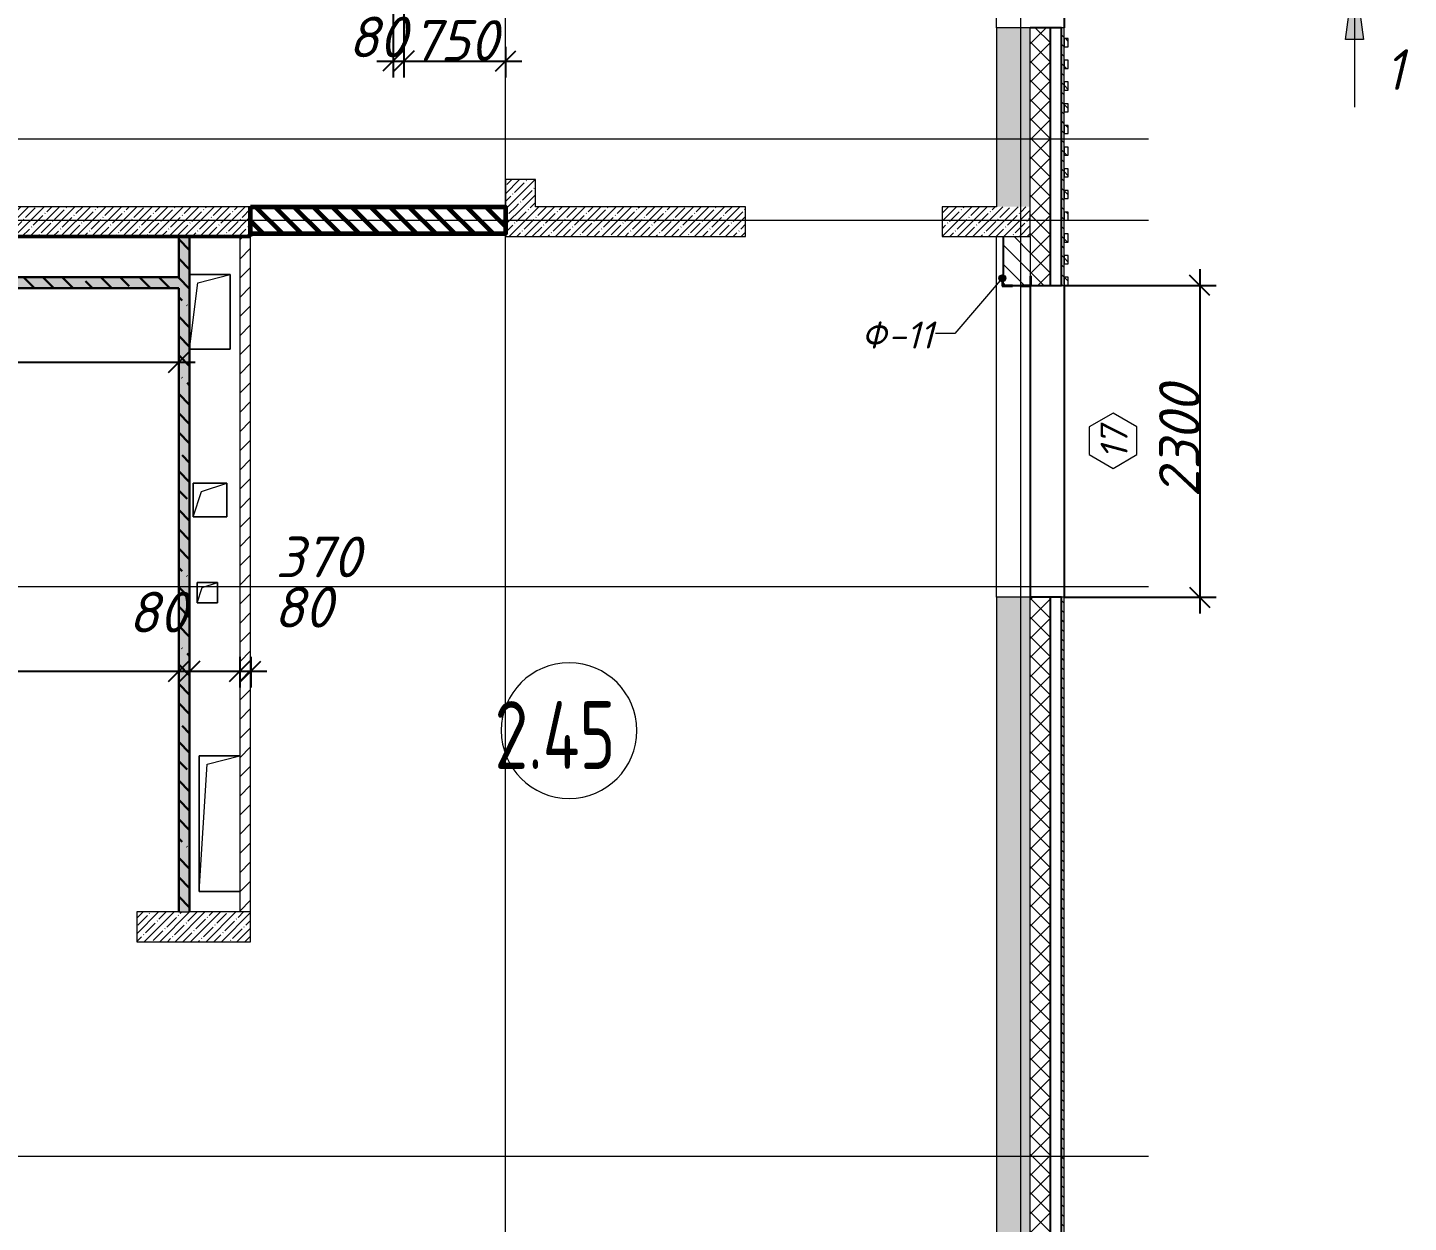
# Model space of a CAD drawing. Header units: millimetres. Extents: x 12986 to 523328, y -9759 to 30092.
# Drawn here: x 356782 to 366966, y 345 to 9155 of the extents above; entities that cross this region are included whole.
import ezdxf

# ---------------------------------------------------------------- set-up
doc = ezdxf.new("R2010")
doc.units = ezdxf.units.MM
doc.linetypes.add('01 Штриховая _4 мм_', pattern=[600, 350, -250])
for name, color, linetype, lineweight in [('0) ПГП', 1, 'Continuous', 30), ('2) Расчет', 1, 'Continuous', 30), ('5) Блок ячеистый', 160, 'Continuous', 60), ('A-ANNO-DIMS', 7, 'Continuous', 9), ('A-AREA-IDEN', 7, 'Continuous', 9), ('A-DETL-1', 7, 'Continuous', 50), ('A-FLOR', 7, 'Continuous', 9), ('A-GENM', 7, 'Continuous', 9), ('A-GENM-1', 7, 'Continuous', 25), ('A-GENM-IDEN', 7, 'Continuous', 9), ('A-GLAZ-IDEN', 7, 'Continuous', 9), ('A-WALL', 7, 'Continuous', 5), ('A-WALL-1', 7, 'Continuous', 25), ('A-WALL-FNSH-1', 7, 'Continuous', 9), ('A-WALL-FNSH-2', 7, 'Continuous', 5), ('A-WALL-FNSH-5', 7, 'Continuous', 5), ('A-WALL-PATT-1', 7, 'Continuous', 5), ('A-WALL-PATT-3', 250, 'Continuous', 5), ('G-ANNO-SYMB-1', 7, '01 Штриховая _4 мм_', 9), ('I-WALL', 7, 'Continuous', 5), ('Оси-1', 7, 'Continuous', 20)]:
    doc.layers.add(name, color=color, linetype=linetype, lineweight=lineweight)
for name, color, linetype, lineweight, true_color in [('A-WALL-3', 7, 'Continuous', 5, 0x000000), ('A-WALL-4', 7, 'Continuous', 25, 0x000000), ('A-WALL-5', 7, 'Continuous', 13, 0x008000), ('A-WALL-FNSH-3', 7, 'Continuous', 13, 0x008000), ('A-WALL-PATT-2', 7, 'Continuous', 5, 0xce0000)]:
    doc.layers.add(name, color=color, linetype=linetype, lineweight=lineweight, true_color=true_color)
doc.styles.add('ISOCPEUR_I_1', font='isocpeui.ttf', dxfattribs={"width": 0.9, "height": 250})
doc.styles.add('ISOCPEUR_I_2', font='isocpeui.ttf', dxfattribs={"height": 300})
doc.styles.add('ISOCPEUR_I_3', font='isocpeui.ttf', dxfattribs={"width": 0.9, "height": 200})
doc.styles.add('СПДС', font='ГОСТ тип А.ttf', dxfattribs={"width": 0.9})
doc.dimstyles.new('ISO-2_0_0_9К_СРЕДНИЙ', dxfattribs={"dimscale": 304.8, "dimtxt": 199.196235, "dimasz": 0.492126, "dimexe": 0.393701, "dimexo": 0, "dimgap": 0, "dimtad": 1, "dimdec": 0, "dimzin": 0, "dimdsep": 46, "dimtxsty": 'ISOCPEUR_I_2', "dimblk1": 'OBLIQUE', "dimblk2": 'OBLIQUE', "dimsah": 1, "dimcen": 0.09, "dimdle": 0.393701, "dimazin": 0, "dimtfac": 1, "dimtdec": 4, "dimtix": 1, "dimtmove": 2, "dimatfit": 3, "dimfxl": 1, "dimtvp": 1, "dimtolj": 1, "dimtzin": 0, "dimarcsym": 2})
doc.dimstyles.new('ISO-2_0_0_9К_СРЕДНИЙ_1', dxfattribs={"dimscale": 304.8, "dimtxt": 199.196235, "dimasz": 0.492126, "dimexe": 0.393701, "dimexo": 0, "dimgap": 0, "dimtad": 1, "dimdec": 0, "dimzin": 0, "dimdsep": 46, "dimtxsty": 'ISOCPEUR_I_3', "dimblk1": 'OBLIQUE', "dimblk2": 'OBLIQUE', "dimsah": 1, "dimcen": 0.09, "dimdle": 0.393701, "dimazin": 0, "dimtfac": 1, "dimtdec": 4, "dimtix": 1, "dimtmove": 2, "dimatfit": 3, "dimfxl": 1, "dimtvp": 1, "dimtolj": 1, "dimtzin": 0, "dimarcsym": 2})
doc.dimstyles.new('ISO-2_0_0_9К_СРЕДНИЙ_2', dxfattribs={"dimscale": 304.8, "dimtxt": 199.196235, "dimasz": 0.492126, "dimexe": 0.393701, "dimexo": 0, "dimgap": 0, "dimtad": 1, "dimdec": 0, "dimzin": 0, "dimdsep": 46, "dimtxsty": 'ISOCPEUR_I_2', "dimblk1": 'OBLIQUE', "dimblk2": 'OBLIQUE', "dimsah": 1, "dimcen": 0.09, "dimdle": 0.393701, "dimazin": 0, "dimtfac": 1, "dimtdec": 4, "dimtix": 1, "dimtmove": 0, "dimatfit": 3, "dimfxl": 1, "dimtvp": 1, "dimtolj": 1, "dimtzin": 0, "dimarcsym": 2})
doc.dimstyles.new('ISO-2_0_0_9К_СРЕДНИЙ_ФОН_1', dxfattribs={"dimscale": 304.8, "dimtxt": 199.196235, "dimasz": 0.492126, "dimexe": 0.393701, "dimexo": 0, "dimgap": 0.164042, "dimtad": 1, "dimdec": 0, "dimdsep": 46, "dimtxsty": 'ISOCPEUR_I_3', "dimblk1": 'OBLIQUE', "dimblk2": 'OBLIQUE', "dimsah": 1, "dimcen": 0.09, "dimdle": 0.393701, "dimazin": 0, "dimtfac": 1, "dimtdec": 4, "dimtix": 1, "dimtmove": 0, "dimatfit": 3, "dimfxl": 1, "dimtvp": 1, "dimtfill": 1, "dimtolj": 1, "dimtzin": 0, "dimarcsym": 2})
pattern_1 = [(135, (239096.85, -2765.933), (-35.35534, -35.35534), [])]
pattern_2 = [(135, (239096.85, -2765.93), (-70.71068, -70.71068), [])]
pattern_3 = [(50, (239096.85, -2765.93), (72.873764, -6.37607), [7.62, -83.82]), (355, (239096.85, -2765.93), (-14.09699, 76.422444), [6.096, -67.056]), (100.451, (239102.924, -2766.464), (58.776964, 70.04687), [6.476, -71.236]), (46.184, (239096.85, -2745.61), (108.43142, -16.817454), [11.43, -125.73]), (96.636, (239105.89, -2747.01), (94.961, 98.970885), [9.714, -106.854]), (351.184, (239096.85, -2745.61), (94.96227, 98.97018), [9.144, -100.584]), (21, (239107.01, -2750.69), (60.64565, -40.906537), [7.62, -83.82]), (326, (239107.01, -2750.69), (24.72083, 73.67493), [6.096, -67.056]), (71.451, (239112.065, -2754.1), (85.36689, 32.768737), [6.476, -71.236]), (37.5, (239096.85, -2765.933), (1.235525, 33.8224325), [3.353, -62.89, 3.353, -64.719, -67.31]), (37.5, (239096.85, -2765.933), (1.235525, 33.8224325), [-134.315, 3.353, -63.957]), (7.5, (239096.85, -2765.933), (26.728146, 40.072549), [3.353, -35.458, 3.353, -61.366, -25.654]), (7.5, (239096.85, -2765.933), (26.728146, 40.072549), [-103.53, 3.353, -22.301]), (327.5, (239074.194, -2765.933), (54.2363175, -2.2921173), [3.353, -22.047, 3.353, -75.895, -105.156]), (327.5, (239074.194, -2765.933), (54.2363175, -2.2921173), [-104.648, 3.353, -101.803]), (317.5, (239064.034, -2765.933), (59.25158, 10.17014), [3.353, -29.667, 3.353, -49.276, -74.676]), (317.5, (239064.034, -2765.933), (59.25158, 10.17014), [-85.649, 3.353, -71.323])]
pattern_4 = [(135, (239096.85, -2765.93), (-142.5612, -142.5612), []), (135, (239239.41, -2765.93), (-142.5612, -142.5612), [252.016, -50.403, 3.353, -47.05])]
pattern_5 = [(45, (239096.85, -2765.93), (-57.024626, 57.024626), []), (45, (239153.876, -2765.93), (-57.024626, 57.024626), [100.806, -20.161, 3.353, -16.808])]

# ---------------------------------------------------------------- blocks, each defined once
blk = doc.blocks.new('AR_Отверстие прямоугольное _в плите_ - AR_Отверстие прямоугольное _в плите_-24526336-АР1_1_Кладочный план 2 этажа')
at = {"layer": 'A-GENM'}
for p, q in [((150, 275), (-150, 275)), ((-150, -275), (-90, 215)), ((-90, 215), (150, 275)), ((150, -275), (150, 275)), ((-150, -275), (150, -275))]:
    blk.add_line(p, q, dxfattribs=at)
blk = doc.blocks.new('AR_Отверстие прямоугольное _в плите_ - AR_Отверстие прямоугольное _в плите_-24524709-АР1_1_Кладочный план 2 этажа')
at = {"layer": 'A-GENM'}
for p, q in [((125, 125), (-125, 125)), ((-125, 125), (-125, -125)), ((-62.5, 62.5), (125, 125)), ((125, -125), (125, 125)), ((-125, -125), (-62.5, 62.5)), ((-125, -125), (125, -125))]:
    blk.add_line(p, q, dxfattribs=at)
blk = doc.blocks.new('AR_Отверстие прямоугольное _в плите_ - AR_Отверстие прямоугольное _в плите_-24486678-АР1_1_Кладочный план 2 этажа')
at = {"layer": 'A-GENM'}
for p, q in [((150, 500), (-150, 500)), ((-150, 500), (-150, -500)), ((-150, -500), (-90, 440)), ((-90, 440), (150, 500)), ((-150, -500), (150, -500))]:
    blk.add_line(p, q, dxfattribs=at)
blk = doc.blocks.new('AR_Отверстие прямоугольное _в плите_ - AR_Отверстие прямоугольное _в плите_-27105732-АР1_1_Кладочный план 2 этажа')
at = {"layer": 'A-GENM'}
for p, q in [((75, 75), (-75, 75)), ((-75, 75), (-75, -75)), ((-75, -75), (-37.5, 37.5)), ((-37.5, 37.5), (75, 75)), ((75, -75), (75, 75)), ((-75, -75), (75, -75))]:
    blk.add_line(p, q, dxfattribs=at)
blk = doc.blocks.new('Фахверк_СКБ_Уголок - Ф-11_200х2500 h-28441216-АР1_1_Кладочный план 2 этажа')
at = {"layer": 'A-GENM-1'}
for p, q in [((200, 156), (125, 156)), ((125, 156), (125, 81)), ((131, 81), (131, 150)), ((131, 150), (200, 150)), ((200, 150), (200, 156)), ((125, 81), (131, 81)), ((131, 19), (125, 19)), ((125, 19), (125, -56)), ((131, -50), (131, 19)), ((125, -56), (200, -56)), ((200, -50), (131, -50)), ((200, -56), (200, -50))]:
    blk.add_line(p, q, dxfattribs=at)
blk = doc.blocks.new('Разрез - Концевая часть разреза пр_-17661887-АР1_1_Кладочный план 2 этажа')
at = {"layer": 'G-ANNO-SYMB-1'}
for points in [[(0, 0.5), (0, -0.5), (-9, -0.5), (-9, 0.5)], [(-6.29, -5.5), (-7.61, -5.5), (-6.95, -0.5)]]:
    blk.add_hatch(color=256, dxfattribs=at).paths.add_polyline_path(points, flags=0)
for p, q in [((0, 0.5), (-9, 0.5)), ((-9, 0.5), (-9, -0.5)), ((0, -0.5), (0, 0.5)), ((-9, -0.5), (0, -0.5)), ((-6.95, -0.5), (-7.61, -5.5)), ((-6.95, -0.5), (-6.95, -10.5)), ((-6.29, -5.5), (-6.95, -0.5)), ((-7.61, -5.5), (-6.29, -5.5))]:
    blk.add_line(p, q, dxfattribs=at)
blk = doc.blocks.new('_Oblique')
at = {"color": 0, "linetype": 'ByBlock', "lineweight": -2}
blk.add_line((-0.5, -0.5), (0.5, 0.5), dxfattribs=at)
blk = doc.blocks.new('*D2048')
at = {"layer": 'A-ANNO-DIMS', "color": 0, "lineweight": -2, "transparency": 16777216}
for p, q in [((351337, 4516), (351337, 4289)), ((357897, 4516), (357897, 4289)), ((351217, 4409), (358017, 4409))]:
    blk.add_line(p, q, dxfattribs=at)
at = {"layer": 'Defpoints', "color": 0, "transparency": 16777216}
for p in [(351337, 4516), (357897, 4516), (357897, 4409)]:
    blk.add_point(p, dxfattribs=at)
at = {"layer": 'A-ANNO-DIMS', "color": 0, "lineweight": -2, "transparency": 16777216, "xscale": 150, "yscale": 150, "zscale": 150, "rotation": 180}
blk.add_blockref('_Oblique', (351337, 4409), dxfattribs=at)
at = {"layer": 'A-ANNO-DIMS', "color": 0, "lineweight": -2, "transparency": 16777216, "xscale": 150, "yscale": 150, "zscale": 150}
blk.add_blockref('_Oblique', (357897, 4409), dxfattribs=at)
at = {"layer": 'A-ANNO-DIMS', "color": 0, "transparency": 16777216, "insert": (354012, 4965), "char_height": 200, "width": 606.78, "attachment_point": 1, "line_spacing_factor": 1.149209, "style": 'ISOCPEUR_I_3'}
blk.add_mtext('\\A1;6560', dxfattribs=at)
blk = doc.blocks.new('*D2049')
at = {"layer": 'A-ANNO-DIMS', "color": 0, "lineweight": -2, "transparency": 16777216}
for p, q in [((357897, 4516), (357897, 4289)), ((357977, 4516), (357977, 4289)), ((357777, 4409), (358097, 4409))]:
    blk.add_line(p, q, dxfattribs=at)
at = {"layer": 'Defpoints', "color": 0, "transparency": 16777216}
for p in [(357897, 4516), (357977, 4516), (357977, 4409)]:
    blk.add_point(p, dxfattribs=at)
at = {"layer": 'A-ANNO-DIMS', "color": 0, "lineweight": -2, "transparency": 16777216, "xscale": 150, "yscale": 150, "zscale": 150, "rotation": 180}
blk.add_blockref('_Oblique', (357897, 4409), dxfattribs=at)
at = {"layer": 'A-ANNO-DIMS', "color": 0, "lineweight": -2, "transparency": 16777216, "xscale": 150, "yscale": 150, "zscale": 150}
blk.add_blockref('_Oblique', (357977, 4409), dxfattribs=at)
at = {"layer": 'A-ANNO-DIMS', "color": 0, "transparency": 16777216, "insert": (357524, 4995), "char_height": 300, "width": 303.39, "attachment_point": 1, "line_spacing_factor": 1.149209, "style": 'ISOCPEUR_I_2'}
blk.add_mtext('\\A1;80', dxfattribs=at)
blk = doc.blocks.new('*D2050')
at = {"layer": 'A-ANNO-DIMS', "color": 0, "lineweight": -2, "transparency": 16777216}
for p, q in [((357977, 4516), (357977, 4289)), ((358347, 4516), (358347, 4289)), ((357857, 4409), (358467, 4409))]:
    blk.add_line(p, q, dxfattribs=at)
at = {"layer": 'Defpoints', "color": 0, "transparency": 16777216}
for p in [(357977, 4516), (358347, 4516), (358347, 4409)]:
    blk.add_point(p, dxfattribs=at)
at = {"layer": 'A-ANNO-DIMS', "color": 0, "lineweight": -2, "transparency": 16777216, "xscale": 150, "yscale": 150, "zscale": 150, "rotation": 180}
blk.add_blockref('_Oblique', (357977, 4409), dxfattribs=at)
at = {"layer": 'A-ANNO-DIMS', "color": 0, "lineweight": -2, "transparency": 16777216, "xscale": 150, "yscale": 150, "zscale": 150}
blk.add_blockref('_Oblique', (358347, 4409), dxfattribs=at)
at = {"layer": 'A-ANNO-DIMS', "color": 0, "transparency": 16777216, "insert": (358610, 5402), "char_height": 300, "width": 455.09, "attachment_point": 1, "line_spacing_factor": 1.149209, "style": 'ISOCPEUR_I_2'}
blk.add_mtext('\\A1;370', dxfattribs=at)
blk = doc.blocks.new('*D2051')
at = {"layer": 'A-ANNO-DIMS', "color": 0, "lineweight": -2, "transparency": 16777216}
for p, q in [((358347, 4516), (358347, 4289)), ((358427, 4516), (358427, 4289)), ((358227, 4409), (358547, 4409))]:
    blk.add_line(p, q, dxfattribs=at)
at = {"layer": 'Defpoints', "color": 0, "transparency": 16777216}
for p in [(358347, 4516), (358427, 4516), (358427, 4409)]:
    blk.add_point(p, dxfattribs=at)
at = {"layer": 'A-ANNO-DIMS', "color": 0, "lineweight": -2, "transparency": 16777216, "xscale": 150, "yscale": 150, "zscale": 150, "rotation": 180}
blk.add_blockref('_Oblique', (358347, 4409), dxfattribs=at)
at = {"layer": 'A-ANNO-DIMS', "color": 0, "lineweight": -2, "transparency": 16777216, "xscale": 150, "yscale": 150, "zscale": 150}
blk.add_blockref('_Oblique', (358427, 4409), dxfattribs=at)
at = {"layer": 'A-ANNO-DIMS', "color": 0, "transparency": 16777216, "insert": (358596, 5031), "char_height": 300, "width": 303.39, "attachment_point": 1, "line_spacing_factor": 1.149209, "style": 'ISOCPEUR_I_2'}
blk.add_mtext('\\A1;80', dxfattribs=at)
blk = doc.blocks.new('*D2322')
at = {"layer": 'A-ANNO-DIMS', "color": 0, "lineweight": -2, "transparency": 16777216}
for p, q in [((365427, 7374), (365427, 4834)), ((364430, 7254), (365547, 7254)), ((364430, 4954), (365547, 4954))]:
    blk.add_line(p, q, dxfattribs=at)
at = {"layer": 'Defpoints', "color": 0, "transparency": 16777216}
for p in [(364430, 7254), (364430, 4954), (365427, 4954)]:
    blk.add_point(p, dxfattribs=at)
at = {"layer": 'A-ANNO-DIMS', "color": 0, "lineweight": -2, "transparency": 16777216, "xscale": 150, "yscale": 150, "zscale": 150}
for p, rotation in [((365427, 7254), 90), ((365427, 4954), 270)]:
    blk.add_blockref('_Oblique', p, dxfattribs=dict(at, rotation=rotation))
at = {"layer": 'A-ANNO-DIMS', "color": 0, "transparency": 16777216, "insert": (365277, 6104), "char_height": 300, "width": 606.78, "attachment_point": 5, "rotation": 90, "style": 'ISOCPEUR_I_2'}
blk.add_mtext('\\A1;2300', dxfattribs=at)
blk = doc.blocks.new('*D2325')
at = {"layer": 'A-ANNO-DIMS', "color": 0, "lineweight": -2, "transparency": 16777216}
for p, q in [((359477, 9684), (359477, 8788)), ((359557, 9681), (359557, 8788)), ((359357, 8908), (359677, 8908))]:
    blk.add_line(p, q, dxfattribs=at)
at = {"layer": 'Defpoints', "color": 0, "transparency": 16777216}
for p in [(359477, 9684), (359557, 9681), (359557, 8908)]:
    blk.add_point(p, dxfattribs=at)
at = {"layer": 'A-ANNO-DIMS', "color": 0, "lineweight": -2, "transparency": 16777216, "xscale": 150, "yscale": 150, "zscale": 150, "rotation": 180}
blk.add_blockref('_Oblique', (359477, 8908), dxfattribs=at)
at = {"layer": 'A-ANNO-DIMS', "color": 0, "lineweight": -2, "transparency": 16777216, "xscale": 150, "yscale": 150, "zscale": 150}
blk.add_blockref('_Oblique', (359557, 8908), dxfattribs=at)
at = {"layer": 'A-ANNO-DIMS', "color": 0, "transparency": 16777216, "insert": (359145, 9236), "char_height": 300, "width": 303.39, "attachment_point": 1, "line_spacing_factor": 1.149209, "style": 'ISOCPEUR_I_2'}
blk.add_mtext('\\A1;80', dxfattribs=at)
blk = doc.blocks.new('*D2326')
at = {"layer": 'A-ANNO-DIMS', "color": 0, "lineweight": -2, "transparency": 16777216}
for p, q in [((359557, 9681), (359557, 8788)), ((360307, 9014), (360307, 8788)), ((359437, 8908), (360427, 8908))]:
    blk.add_line(p, q, dxfattribs=at)
at = {"layer": 'Defpoints', "color": 0, "transparency": 16777216}
for p in [(359557, 9681), (360307, 9014), (360307, 8908)]:
    blk.add_point(p, dxfattribs=at)
at = {"layer": 'A-ANNO-DIMS', "color": 0, "lineweight": -2, "transparency": 16777216, "xscale": 150, "yscale": 150, "zscale": 150, "rotation": 180}
blk.add_blockref('_Oblique', (359557, 8908), dxfattribs=at)
at = {"layer": 'A-ANNO-DIMS', "color": 0, "lineweight": -2, "transparency": 16777216, "xscale": 150, "yscale": 150, "zscale": 150}
blk.add_blockref('_Oblique', (360307, 8908), dxfattribs=at)
at = {"layer": 'A-ANNO-DIMS', "color": 0, "transparency": 16777216, "insert": (359932, 9060), "char_height": 300, "width": 455.09, "attachment_point": 5, "style": 'ISOCPEUR_I_2'}
blk.add_mtext('\\A1;750', dxfattribs=at)
blk = doc.blocks.new('AAR_СКБ_Марка_Окна_Перемычка и проем - Марка проема-25443838-АР1_1_Кладочный план 2 этажа')
at = {"layer": 'A-GLAZ-IDEN'}
for p, q in [((-0.97, -0.98), (-1.99, -2.75)), ((1.07, -0.98), (-0.97, -0.98)), ((2.09, -2.75), (1.07, -0.98)), ((-1.99, -2.75), (-0.97, -4.51)), ((1.07, -4.51), (2.09, -2.75)), ((-0.97, -4.51), (1.07, -4.51))]:
    blk.add_line(p, q, dxfattribs=at)
blk = doc.blocks.new('*D2525')
at = {"layer": 'A-ANNO-DIMS', "color": 0, "lineweight": -2, "transparency": 16777216}
for p, q in [((354507, 7174), (354507, 6567)), ((357897, 6793), (357897, 6567)), ((354387, 6687), (358017, 6687))]:
    blk.add_line(p, q, dxfattribs=at)
at = {"layer": 'Defpoints', "color": 0, "transparency": 16777216}
for p in [(354507, 7174), (357897, 6793), (357897, 6687)]:
    blk.add_point(p, dxfattribs=at)
at = {"layer": 'A-ANNO-DIMS', "color": 0, "lineweight": -2, "transparency": 16777216, "xscale": 150, "yscale": 150, "zscale": 150, "rotation": 180}
blk.add_blockref('_Oblique', (354507, 6687), dxfattribs=at)
at = {"layer": 'A-ANNO-DIMS', "color": 0, "lineweight": -2, "transparency": 16777216, "xscale": 150, "yscale": 150, "zscale": 150}
blk.add_blockref('_Oblique', (357897, 6687), dxfattribs=at)
at = {"layer": 'A-ANNO-DIMS', "color": 0, "transparency": 16777216, "insert": (356202, 6837), "char_height": 200, "width": 606.78, "attachment_point": 5, "style": 'ISOCPEUR_I_3', "bg_fill": 3, "box_fill_scale": 1.1, "bg_fill_color": 256, "bg_fill_true_color": 13158600, "bg_fill_transparency": 0}
blk.add_mtext('\\A1;3390', dxfattribs=at)
blk = doc.blocks.new('Марка_Помещения - Номер-25198446-Объем проектирования 2 этажа')
at = {"layer": 'A-AREA-IDEN'}
for start, end in [(360, 180), (180, 360)]:
    blk.add_arc((0, 0), 2.5, start, end, dxfattribs=at)

msp = doc.modelspace()

# ---------------------------------------------------------------- hatches: boundary and pattern name
at = {"layer": '0) ПГП'}
h = msp.add_hatch(dxfattribs=at)
h.set_pattern_fill('FP_25', color=256, style=0, pattern_type=2)
h.set_pattern_definition(pattern_3)
h.paths.add_polyline_path([(357976.85081, 2634.06731), (357976.85081, 7614.06731), (357896.85081, 7614.06731), (357896.85081, 2634.06731)], flags=0)
h = msp.add_hatch(dxfattribs=at)
h.set_pattern_fill('FP_26', color=256, style=0, pattern_type=2)
h.set_pattern_definition(pattern_4)
h.paths.add_polyline_path([(357976.85081, 2634.06731), (357976.85081, 7614.06731), (357896.85081, 7614.06731), (357896.85081, 2634.06731)], flags=0)
h = msp.add_hatch(dxfattribs=at)
h.set_pattern_fill('FP_25', color=256, style=0, pattern_type=2)
h.set_pattern_definition(pattern_3)
h.paths.add_polyline_path([(357896.85081, 7234.06731), (357896.85081, 7314.06731), (354506.85078, 7314.06731), (354506.85078, 7234.06731), (356981.69456, 7234.06731)], flags=0)
h.paths.add_polyline_path([(354466.85078, 7234.06731), (354466.85078, 7241.46731), (354502.35078, 7241.46731), (354502.35078, 7306.66731), (354466.85078, 7306.66731), (354466.85078, 7314.06731), (351106.85075, 7314.06731), (351106.85075, 7234.06731), (353917.16331, 7234.06731)], flags=0)
h = msp.add_hatch(dxfattribs=at)
h.set_pattern_fill('FP_26', color=256, style=0, pattern_type=2)
h.set_pattern_definition(pattern_4)
h.paths.add_polyline_path([(357896.85081, 7234.06731), (357896.85081, 7314.06731), (354506.85078, 7314.06731), (354506.85078, 7234.06731), (356981.69456, 7234.06731)], flags=0)
h.paths.add_polyline_path([(354466.85078, 7234.06731), (354466.85078, 7241.46731), (354502.35078, 7241.46731), (354502.35078, 7306.66731), (354466.85078, 7306.66731), (354466.85078, 7314.06731), (351106.85075, 7314.06731), (351106.85075, 7234.06731), (353917.16331, 7234.06731)], flags=0)
at = {"layer": '5) Блок ячеистый'}
h = msp.add_hatch(dxfattribs=at)
h.set_pattern_fill('FP_22', color=256, style=0, pattern_type=2)
h.set_pattern_definition(pattern_2)
h.paths.add_polyline_path([(358426.85081, 7634.06731), (360306.85081, 7634.06731), (360306.85081, 7834.06731), (358426.85081, 7834.06731)], flags=0)
at = {"layer": 'A-GENM-IDEN'}
h = msp.add_hatch(color=256, dxfattribs=at)
edge = h.paths.add_edge_path(flags=0)
edge.add_arc((363970.85081, 7306.40085), 25, 0, 360)
at = {"layer": 'A-WALL-PATT-1'}
h = msp.add_hatch(dxfattribs=at)
h.set_pattern_fill('FP_23', color=256, style=0, pattern_type=2)
h.set_pattern_definition(pattern_1)
h.paths.add_polyline_path([(364406.85081, -3115.93269), (364426.85081, -3115.93269), (364426.85081, 4954.06751), (364406.85081, 4954.06751), (364406.85081, -3095.93269)], flags=0)
h.paths.add_polyline_path([(364426.85081, 7254.06751), (364426.85081, 9154.06741), (364406.85081, 9154.06741), (364406.85081, 7254.06751)], flags=0)
h.paths.add_polyline_path([(364406.85081, 10354.06741), (364426.85081, 10354.06741), (364426.85081, 18864.06731), (364406.85081, 18864.06731), (364406.85081, 14472.83394)], flags=0)
h = msp.add_hatch(dxfattribs=at)
h.set_pattern_fill('FP_7', color=256, style=0, pattern_type=2)
h.set_pattern_definition(pattern_5)
h.paths.add_polyline_path([(364176.85081, 7834.06731), (364176.85081, 9154.06741), (363926.85081, 9154.06741), (363926.85081, 7834.06731)], flags=0)
h.paths.add_polyline_path([(363926.85081, 10354.06741), (364176.85081, 10354.06741), (364176.85081, 18634.06731), (363926.85081, 18634.06731), (363926.85081, 14472.83394)], flags=0)
h = msp.add_hatch(dxfattribs=at)
h.set_pattern_fill('FP_11', color=256, style=0, pattern_type=2)
h.set_pattern_definition([(45, (239096.85, -2765.93), (-70.71068, 70.71068), []), (135, (239096.85, -2765.93), (-70.71068, -70.71068), [])])
h.paths.add_polyline_path([(364176.85081, -3015.93269), (364326.85081, -3015.93269), (364326.85081, 4954.06751), (364176.85081, 4954.06751), (364176.85081, -2865.93269)], flags=0)
h.paths.add_polyline_path([(364326.85081, 7254.06751), (364326.85081, 9154.06741), (364176.85081, 9154.06741), (364176.85081, 7323.06751), (364182.85081, 7323.06751), (364182.85081, 7254.06751)], flags=0)
h.paths.add_polyline_path([(364326.85081, 10354.06741), (364326.85081, 18634.06731), (364176.85081, 18634.06731), (364176.85081, 10354.06741)], flags=0)
h = msp.add_hatch(dxfattribs=at)
h.set_pattern_fill('FP_7', color=256, style=0, pattern_type=2)
h.set_pattern_definition(pattern_5)
h.paths.add_polyline_path([(360526.85081, 7834.06731), (360526.85081, 8034.06731), (360306.85081, 8034.06731), (360306.85081, 7834.06731)], flags=0)
h.paths.add_polyline_path([(360526.85081, 9484.06731), (360526.85081, 10634.06727), (360306.85081, 10634.0673), (360306.85081, 9484.06731)], flags=0)
h = msp.add_hatch(dxfattribs=at)
h.set_pattern_fill('FP_23', color=256, style=0, pattern_type=2)
h.set_pattern_definition(pattern_1)
h.paths.add_polyline_path([(364426.85081, 9014.06751), (364456.85081, 9014.06751), (364456.85081, 9074.06751), (364426.85081, 9074.06751)], flags=0)
h = msp.add_hatch(dxfattribs=at)
h.set_pattern_fill('FP_23', color=256, style=0, pattern_type=2)
h.set_pattern_definition(pattern_1)
h.paths.add_polyline_path([(364426.85081, 8854.06751), (364456.85081, 8854.06751), (364456.85081, 8914.06751), (364426.85081, 8914.06751)], flags=0)
h = msp.add_hatch(dxfattribs=at)
h.set_pattern_fill('FP_23', color=256, style=0, pattern_type=2)
h.set_pattern_definition(pattern_1)
h.paths.add_polyline_path([(364426.85081, 8694.06751), (364456.85081, 8694.06751), (364456.85081, 8754.06751), (364426.85081, 8754.06751)], flags=0)
h = msp.add_hatch(dxfattribs=at)
h.set_pattern_fill('FP_23', color=256, style=0, pattern_type=2)
h.set_pattern_definition(pattern_1)
h.paths.add_polyline_path([(364426.85081, 8534.06751), (364456.85081, 8534.06751), (364456.85081, 8594.06751), (364426.85081, 8594.06751)], flags=0)
h = msp.add_hatch(dxfattribs=at)
h.set_pattern_fill('FP_23', color=256, style=0, pattern_type=2)
h.set_pattern_definition(pattern_1)
h.paths.add_polyline_path([(364426.85081, 8374.06751), (364456.85081, 8374.06751), (364456.85081, 8434.06751), (364426.85081, 8434.06751)], flags=0)
h = msp.add_hatch(dxfattribs=at)
h.set_pattern_fill('FP_23', color=256, style=0, pattern_type=2)
h.set_pattern_definition(pattern_1)
h.paths.add_polyline_path([(364426.85081, 8214.06751), (364456.85081, 8214.06751), (364456.85081, 8274.06751), (364426.85081, 8274.06751)], flags=0)
h = msp.add_hatch(dxfattribs=at)
h.set_pattern_fill('FP_23', color=256, style=0, pattern_type=2)
h.set_pattern_definition(pattern_1)
h.paths.add_polyline_path([(364426.85081, 8054.06751), (364456.85081, 8054.06751), (364456.85081, 8114.06751), (364426.85081, 8114.06751)], flags=0)
h = msp.add_hatch(dxfattribs=at)
h.set_pattern_fill('FP_23', color=256, style=0, pattern_type=2)
h.set_pattern_definition(pattern_1)
h.paths.add_polyline_path([(364426.85081, 7894.06751), (364456.85081, 7894.06751), (364456.85081, 7954.06751), (364426.85081, 7954.06751)], flags=0)
h = msp.add_hatch(dxfattribs=at)
h.set_pattern_fill('FP_7', color=256, style=0, pattern_type=2)
h.set_pattern_definition(pattern_5)
h.paths.add_polyline_path([(358426.85081, 7614.06731), (358426.85081, 7834.06731), (351026.85075, 7834.06731), (351026.85075, 7614.06731), (356981.69456, 7614.06731)], flags=0)
h = msp.add_hatch(dxfattribs=at)
h.set_pattern_fill('FP_7', color=256, style=0, pattern_type=2)
h.set_pattern_definition(pattern_5)
h.paths.add_polyline_path([(364176.85081, 7614.06731), (364176.85081, 7834.06731), (363526.85081, 7834.06731), (363526.85081, 7614.06731)], flags=0)
h.paths.add_polyline_path([(360306.85081, 7614.06731), (362076.85081, 7614.06731), (362076.85081, 7834.06731), (360306.85081, 7834.06731)], flags=0)
h = msp.add_hatch(dxfattribs=at)
h.set_pattern_fill('FP_23', color=256, style=0, pattern_type=2)
h.set_pattern_definition(pattern_1)
h.paths.add_polyline_path([(364426.85081, 7734.06751), (364456.85081, 7734.06751), (364456.85081, 7794.06751), (364426.85081, 7794.06751)], flags=0)
h = msp.add_hatch(dxfattribs=at)
h.set_pattern_fill('FP_23', color=256, style=0, pattern_type=2)
h.set_pattern_definition(pattern_1)
h.paths.add_polyline_path([(364426.85081, 7574.06751), (364456.85081, 7574.06751), (364456.85081, 7634.06751), (364426.85081, 7634.06751)], flags=0)
h = msp.add_hatch(dxfattribs=at)
h.set_pattern_fill('FP_23', color=256, style=0, pattern_type=2)
h.set_pattern_definition(pattern_1)
h.paths.add_polyline_path([(364426.85081, 7414.06751), (364456.85081, 7414.06751), (364456.85081, 7474.06751), (364426.85081, 7474.06751)], flags=0)
h = msp.add_hatch(dxfattribs=at)
h.set_pattern_fill('FP_23', color=256, style=0, pattern_type=2)
h.set_pattern_definition(pattern_1)
h.paths.add_polyline_path([(364426.85081, 7254.06751), (364456.85081, 7254.06751), (364456.85081, 7314.06751), (364426.85081, 7314.06751)], flags=0)
h = msp.add_hatch(dxfattribs=at)
h.set_pattern_fill('FP_7', color=256, style=0, pattern_type=2)
h.set_pattern_definition(pattern_5)
h.paths.add_polyline_path([(363926.85081, -2865.93269), (364176.85081, -2865.93269), (364176.85081, 4954.06751), (363926.85081, 4954.06751), (363926.85081, -2655.01297)], flags=0)
h = msp.add_hatch(dxfattribs=at)
h.set_pattern_fill('FP_7', color=256, style=0, pattern_type=2)
h.set_pattern_definition(pattern_5)
h.paths.add_polyline_path([(351026.85075, 2414.06731), (356536.85081, 2414.06731), (356536.85081, 2634.06731), (351026.85075, 2634.06731)], flags=0)
h.paths.add_polyline_path([(358426.85081, 2414.06731), (358426.85081, 2634.06731), (357586.85081, 2634.06731), (357586.85081, 2414.06731)], flags=0)
at = {"layer": 'A-WALL-PATT-2'}
h = msp.add_hatch(dxfattribs=at)
h.set_pattern_fill('FP_22', color=256, style=0, pattern_type=2)
h.set_pattern_definition(pattern_2)
h.paths.add_polyline_path([(364176.85081, 7254.06751), (364176.85081, 7614.06731), (363976.85081, 7614.06731), (363976.85081, 7254.06751), (364107.85081, 7254.06751)], flags=0)
at = {"layer": 'A-WALL-PATT-3'}
h = msp.add_hatch(dxfattribs=at)
h.set_pattern_fill('FP_24', color=256, style=0, pattern_type=2)
h.set_pattern_definition([(45, (239096.85, -2765.93), (-70.71068, 70.71068), [])])
h.paths.add_polyline_path([(358346.85081, 2634.06731), (358426.85081, 2634.06731), (358426.85081, 7614.06731), (358346.85081, 7614.06731), (358346.85081, 5908.91048)], flags=0)

# ---------------------------------------------------------------- linework, layer by layer
at = {"layer": '0) ПГП'}
for p, q in [((357896.85081, 7614.06731), (357896.85081, 7314.06731)), ((354506.85078, 7234.06731), (357896.85081, 7234.06731)), ((357896.85081, 7234.06731), (357896.85081, 2634.06731))]:
    msp.add_line(p, q, dxfattribs=at)
at = {"layer": '2) Расчет'}
for p, q in [((357976.85081, 2634.06731), (357976.85081, 7614.06731)), ((357896.85081, 7314.06731), (354506.85078, 7314.06731))]:
    msp.add_line(p, q, dxfattribs=at)
at = {"layer": '5) Блок ячеистый'}
msp.add_lwpolyline([(358426.85081, 7834.06731), (360306.85081, 7834.06731), (360306.85081, 7634.06731), (358426.85081, 7634.06731)], close=True, dxfattribs=at)
at = {"layer": 'A-DETL-1'}
for p, q in [((358426.85081, 7614.06731), (358426.85081, 7834.06731)), ((351026.85075, 7614.06731), (358426.85081, 7614.06731))]:
    msp.add_line(p, q, dxfattribs=at)
at = {"layer": 'A-FLOR'}
for p, q in [((357976.85087, 7334.06748), (358276.85087, 7334.06748)), ((358276.85087, 7334.06748), (358276.85087, 6784.06748)), ((358276.85087, 6784.06748), (357976.85087, 6784.06748)), ((358001.85087, 5796.56748), (358251.85087, 5796.56748)), ((358001.85087, 5546.56748), (358001.85087, 5796.56748)), ((358251.85087, 5796.56748), (358251.85087, 5546.56748)), ((358251.85087, 5546.56748), (358001.85087, 5546.56748)), ((358031.85081, 5064.0673), (358181.85081, 5064.0673)), ((358031.85081, 4914.0673), (358031.85081, 5064.0673)), ((358181.85081, 5064.0673), (358181.85081, 4914.0673)), ((358181.85081, 4914.0673), (358031.85081, 4914.0673)), ((358046.85081, 3784.06748), (358346.85081, 3784.06748)), ((358046.85081, 2784.06748), (358046.85081, 3784.06748)), ((358346.85081, 2784.06748), (358046.85081, 2784.06748))]:
    msp.add_line(p, q, dxfattribs=at)
at = {"layer": 'A-GENM-IDEN'}
for p, q in [((363970.85081, 7306.40085), (363621.3345, 6900.31159)), ((363621.3345, 6900.31159), (363476.77465, 6900.31159))]:
    msp.add_line(p, q, dxfattribs=at)
msp.add_circle((363970.85081, 7306.40085), 25, dxfattribs=at)
at = {"layer": 'A-WALL'}
msp.add_line((364176.85081, 7614.06731), (364176.85081, 7323.06751), dxfattribs=at)
at = {"layer": 'A-WALL-1'}
for p, q in [((363976.85081, 7614.06731), (363976.85081, 7323.06751)), ((364045.85081, 7254.06751), (364107.85081, 7254.06751))]:
    msp.add_line(p, q, dxfattribs=at)
at = {"layer": 'A-WALL-3'}
for p, q in [((364176.85081, 9154.06741), (363926.85081, 9154.06741)), ((363926.85081, 9154.06741), (363926.85081, 7834.06731)), ((364176.85081, 7614.06731), (364176.85081, 9154.06741)), ((360306.85081, 8034.06731), (360306.85081, 7614.06731)), ((360526.85081, 8034.06731), (360306.85081, 8034.06731)), ((360526.85081, 7834.06731), (360526.85081, 8034.06731)), ((358426.85081, 7834.06731), (351026.85075, 7834.06731)), ((362076.85081, 7834.06731), (360526.85081, 7834.06731)), ((362076.85081, 7614.06731), (362076.85081, 7834.06731)), ((363926.85081, 7834.06731), (363526.85081, 7834.06731)), ((363526.85081, 7834.06731), (363526.85081, 7614.06731)), ((360306.85081, 7614.06731), (362076.85081, 7614.06731)), ((363526.85081, 7614.06731), (364176.85081, 7614.06731)), ((363926.85081, 4954.06751), (363926.85081, -2615.93269)), ((364176.85081, 4954.06751), (363926.85081, 4954.06751)), ((364176.85081, -2865.93269), (364176.85081, 4954.06751)), ((357896.85081, 2634.06731), (357586.85081, 2634.06731)), ((357586.85081, 2634.06731), (357586.85081, 2414.06731)), ((358426.85081, 2634.06731), (357976.85081, 2634.06731)), ((358426.85081, 2414.06731), (358426.85081, 2634.06731)), ((357586.85081, 2414.06731), (358426.85081, 2414.06731))]:
    msp.add_line(p, q, dxfattribs=at)
at = {"layer": 'A-WALL-4'}
for p, q in [((364426.85081, 10354.06741), (364426.85081, 9154.06741)), ((364406.85081, 9154.06741), (364176.85081, 9154.06741)), ((364326.85081, 7254.06751), (364326.85081, 9154.06741)), ((364406.85081, 7254.06751), (364406.85081, 9154.06741)), ((364176.85081, 7248.06751), (364176.85081, 4954.06751)), ((364182.85081, 7254.06751), (364406.85081, 7254.06751)), ((364426.85081, 7254.06751), (364426.85081, 4954.06751)), ((364406.85081, 4954.06751), (364176.85081, 4954.06751)), ((364326.85081, -3015.93269), (364326.85081, 4954.06751)), ((364406.85081, -3095.93269), (364406.85081, 4954.06751))]:
    msp.add_line(p, q, dxfattribs=at)
at = {"layer": 'A-WALL-5'}
msp.add_line((357896.85081, 2634.06731), (357976.85081, 2634.06731), dxfattribs=at)
at = {"layer": 'A-WALL-FNSH-1'}
for p, q in [((364426.85081, 9154.06741), (364406.85081, 9154.06741)), ((364426.85081, 7254.06751), (364426.85081, 9154.06741)), ((364406.85081, 7254.06751), (364426.85081, 7254.06751)), ((364426.85081, 4954.06751), (364406.85081, 4954.06751)), ((364426.85081, -3115.93269), (364426.85081, 4954.06751))]:
    msp.add_line(p, q, dxfattribs=at)
at = {"layer": 'A-WALL-FNSH-2'}
for p, q in [((360306.85081, 7834.06731), (358426.85081, 7834.06731)), ((358426.85081, 7634.06731), (360306.85081, 7634.06731))]:
    msp.add_line(p, q, dxfattribs=at)
at = {"layer": 'A-WALL-FNSH-3'}
for p, q in [((358346.85081, 7614.06731), (358346.85081, 2634.06731)), ((358426.85081, 2634.06731), (358426.85081, 7614.06731))]:
    msp.add_line(p, q, dxfattribs=at)
at = {"layer": 'A-WALL-FNSH-5'}
for p, q in [((364456.85081, 9074.06751), (364426.85081, 9074.06751)), ((364426.85081, 9074.06751), (364426.85081, 9014.06751)), ((364456.85081, 9014.06751), (364456.85081, 9074.06751)), ((364426.85081, 9014.06751), (364456.85081, 9014.06751)), ((364456.85081, 8914.06751), (364426.85081, 8914.06751)), ((364426.85081, 8914.06751), (364426.85081, 8854.06751)), ((364456.85081, 8854.06751), (364456.85081, 8914.06751)), ((364426.85081, 8854.06751), (364456.85081, 8854.06751)), ((364456.85081, 8754.06751), (364426.85081, 8754.06751)), ((364426.85081, 8754.06751), (364426.85081, 8694.06751)), ((364426.85081, 8694.06751), (364456.85081, 8694.06751)), ((364456.85081, 8694.06751), (364456.85081, 8754.06751)), ((364456.85081, 8594.06751), (364426.85081, 8594.06751)), ((364426.85081, 8594.06751), (364426.85081, 8534.06751)), ((364456.85081, 8534.06751), (364456.85081, 8594.06751)), ((364426.85081, 8534.06751), (364456.85081, 8534.06751)), ((364456.85081, 8434.06751), (364426.85081, 8434.06751)), ((364426.85081, 8434.06751), (364426.85081, 8374.06751)), ((364426.85081, 8374.06751), (364456.85081, 8374.06751)), ((364456.85081, 8374.06751), (364456.85081, 8434.06751)), ((364456.85081, 8274.06751), (364426.85081, 8274.06751)), ((364426.85081, 8274.06751), (364426.85081, 8214.06751)), ((364456.85081, 8214.06751), (364456.85081, 8274.06751)), ((364426.85081, 8214.06751), (364456.85081, 8214.06751)), ((364456.85081, 8114.06751), (364426.85081, 8114.06751)), ((364426.85081, 8114.06751), (364426.85081, 8054.06751)), ((364426.85081, 8054.06751), (364456.85081, 8054.06751)), ((364456.85081, 8054.06751), (364456.85081, 8114.06751)), ((364456.85081, 7954.06751), (364426.85081, 7954.06751)), ((364426.85081, 7954.06751), (364426.85081, 7894.06751)), ((364456.85081, 7894.06751), (364456.85081, 7954.06751)), ((364426.85081, 7894.06751), (364456.85081, 7894.06751)), ((364456.85081, 7794.06751), (364426.85081, 7794.06751)), ((364426.85081, 7794.06751), (364426.85081, 7734.06751)), ((364456.85081, 7734.06751), (364456.85081, 7794.06751)), ((364426.85081, 7734.06751), (364456.85081, 7734.06751)), ((364456.85081, 7634.06751), (364426.85081, 7634.06751)), ((364426.85081, 7634.06751), (364426.85081, 7574.06751)), ((364426.85081, 7574.06751), (364456.85081, 7574.06751)), ((364456.85081, 7574.06751), (364456.85081, 7634.06751)), ((364456.85081, 7474.06751), (364426.85081, 7474.06751)), ((364426.85081, 7474.06751), (364426.85081, 7414.06751)), ((364456.85081, 7414.06751), (364456.85081, 7474.06751)), ((364426.85081, 7414.06751), (364456.85081, 7414.06751)), ((364456.85081, 7314.06751), (364426.85081, 7314.06751)), ((364426.85081, 7314.06751), (364426.85081, 7254.06751)), ((364426.85081, 7254.06751), (364456.85081, 7254.06751)), ((364456.85081, 7254.06751), (364456.85081, 7314.06751))]:
    msp.add_line(p, q, dxfattribs=at)
at = {"layer": 'I-WALL'}
for p, q in [((363926.85081, 9154.06741), (363926.85081, 10354.06741)), ((363926.85081, 4954.06751), (363926.85081, 7614.06731))]:
    msp.add_line(p, q, dxfattribs=at)
at = {"layer": 'Оси-1'}
for p, q in [((360306.85078, -6915.9327), (360306.85078, 25871.01046)), ((364106.85078, -6915.9327), (364106.85078, 25871.01046)), ((234936.85079, 8334.0673), (365048.47884, 8334.0673)), ((234936.85079, 7734.0673), (365048.47884, 7734.0673)), ((234936.85079, 5034.0673), (365048.47884, 5034.0673)), ((234936.85079, 834.0673), (365048.47884, 834.0673))]:
    msp.add_line(p, q, dxfattribs=at)

# ---------------------------------------------------------------- block references
at = {"layer": 'A-AREA-IDEN', "xscale": 199.9999999999999, "yscale": 199.9999999999999, "zscale": 199.9999999999999}
msp.add_blockref('Марка_Помещения - Номер-25198446-Объем проектирования 2 этажа', (360775.43726, 3971.36769), dxfattribs=at)
at = {"layer": 'A-GENM'}
for name, p in [('AR_Отверстие прямоугольное _в плите_ - AR_Отверстие прямоугольное _в плите_-24526336-АР1_1_Кладочный план 2 этажа', (358126.85087, 7059.06748)), ('AR_Отверстие прямоугольное _в плите_ - AR_Отверстие прямоугольное _в плите_-24524709-АР1_1_Кладочный план 2 этажа', (358126.85087, 5671.56748)), ('AR_Отверстие прямоугольное _в плите_ - AR_Отверстие прямоугольное _в плите_-27105732-АР1_1_Кладочный план 2 этажа', (358106.85081, 4989.0673)), ('AR_Отверстие прямоугольное _в плите_ - AR_Отверстие прямоугольное _в плите_-24486678-АР1_1_Кладочный план 2 этажа', (358196.85081, 3284.06748))]:
    msp.add_blockref(name, p, dxfattribs=at)
at = {"layer": 'A-GENM-1', "rotation": 89.9999999999999}
msp.add_blockref('Фахверк_СКБ_Уголок - Ф-11_200х2500 h-28441216-АР1_1_Кладочный план 2 этажа', (364126.85081, 7123.06751), dxfattribs=at)
at = {"layer": 'A-GLAZ-IDEN', "xscale": 99.99999999999993, "yscale": 99.99999999999993, "zscale": 99.99999999999993, "rotation": 89.99999999999982}
msp.add_blockref('AAR_СКБ_Марка_Окна_Перемычка и проем - Марка проема-25443838-АР1_1_Кладочный план 2 этажа', (364512.46499, 6104.06751), dxfattribs=at)
at = {"layer": 'G-ANNO-SYMB-1', "extrusion": (0, 0, -1), "xscale": 99.99999999999993, "yscale": 99.99999999999993, "zscale": 99.99999999999993}
msp.add_blockref('Разрез - Концевая часть разреза пр_-17661887-АР1_1_Кладочный план 2 этажа', (-365873.70751, 9617.34578), dxfattribs=at)

# ---------------------------------------------------------------- texts
at = {"layer": 'A-AREA-IDEN', "insert": (360225.97096, 4188.4863), "char_height": 500, "width": 1370.885625, "attachment_point": 1, "style": 'СПДС'}
msp.add_mtext('2.45', dxfattribs=at)
at = {"layer": 'A-GENM-IDEN', "char_height": 200, "attachment_point": 1, "style": 'ISOCPEUR_I_2'}
for s, insert, width in [('\\fISOCPEUR|b0|i1|c204|p34|;\\W.9;Ф', (362934.54017, 6987.92618), 230.886), ('-11', (363125.04017, 6987.92618), 389.620125)]:
    msp.add_mtext(s, dxfattribs=dict(at, insert=insert, width=width))
at = {"layer": 'A-GLAZ-IDEN', "insert": (364695.10636, 5970.16899), "char_height": 200, "width": 274.177125, "attachment_point": 1, "rotation": 90, "style": 'ISOCPEUR_I_2'}
msp.add_mtext('17', dxfattribs=at)
at = {"layer": 'G-ANNO-SYMB-1', "insert": (366796.84875, 8995.06895), "char_height": 300, "width": 184.388125, "attachment_point": 1, "style": 'ISOCPEUR_I_1'}
msp.add_mtext('\\fISOCPEUR|b0|i1|c204|p34|;1', dxfattribs=at)

# ---------------------------------------------------------------- dimensions: what is measured, and where the dimension line sits
at = {"layer": 'A-ANNO-DIMS'}
for base, p1, p2, dimstyle, override, picture, middle in [((359556.85081, 8908.38072), (359476.85081, 9684.06731), (359556.85081, 9681.01931), 'ISO-2_0_0_9К_СРЕДНИЙ', {"dimpost": '<>', "dimfxl": 80.058043}, '*D2325', (359296.39355, 9036.33853)), ((358346.85081, 4409.47231), (357976.85081, 4515.53832), (358346.85081, 4515.53832), 'ISO-2_0_0_9К_СРЕДНИЙ', {"dimpost": '<>', "dimfxl": 370}, '*D2050', (358837.34784, 5202.05811)), ((357976.85081, 4409.47231), (357896.85081, 4515.53832), (357976.85081, 4515.53832), 'ISO-2_0_0_9К_СРЕДНИЙ', {"dimpost": '<>', "dimfxl": 80}, '*D2049', (357675.61854, 4795.18606)), ((358426.85081, 4409.47231), (358346.85081, 4515.53832), (358426.85081, 4515.53832), 'ISO-2_0_0_9К_СРЕДНИЙ', {"dimpost": '<>', "dimfxl": 80}, '*D2051', (358747.96233, 4831.18711)), ((357896.85081, 4409.47231), (351336.85081, 4515.53832), (357896.85081, 4515.53832), 'ISO-2_0_0_9К_СРЕДНИЙ_1', {"dimpost": '<>', "dimfxl": 6560}, '*D2048', (354315.86464, 4831.18711))]:
    dim = msp.add_linear_dim(base=base, p1=p1, p2=p2, dimstyle=dimstyle, override=override, dxfattribs=at)
    dim.commit()
    dim.dimension.update_dxf_attribs({"geometry": picture, "text_midpoint": middle, "dimtype": 160})
dim = msp.add_linear_dim(base=(360306.85081, 8908.38072), p1=(359556.85081, 9681.01931), p2=(360306.85081, 9014.44673), dimstyle='ISO-2_0_0_9К_СРЕДНИЙ_2', override={"dimpost": '<>', "dimfxl": 1003.403706}, dxfattribs=at)
dim.commit()
dim.dimension.update_dxf_attribs({"geometry": '*D2326', "text_midpoint": (359931.85081, 9060.31253)})
dim = msp.add_linear_dim(base=(365427.06483, 4954.06751), p1=(364430.43483, 7254.06751), p2=(364430.43483, 4954.06751), angle=90, dimstyle='ISO-2_0_0_9К_СРЕДНИЙ_2', override={"dimpost": '<>', "dimfxl": 2300}, dxfattribs=at)
dim.commit()
dim.dimension.update_dxf_attribs({"geometry": '*D2322', "text_midpoint": (365277.06483, 6104.06751)})

# ---------------------------------------------------------------- next in the draw order: dimensions: what is measured, and where the dimension line sits
dim = msp.add_linear_dim(base=(357896.85081, 6687.26391), p1=(354506.85078, 7174.06731), p2=(357896.85081, 6793.32993), dimstyle='ISO-2_0_0_9К_СРЕДНИЙ_ФОН_1', override={"dimpost": '<>', "dimfxl": 3411.313699}, dxfattribs=at)
dim.commit()
dim.dimension.update_dxf_attribs({"geometry": '*D2525', "text_midpoint": (356201.8508, 6837.26391)})

doc.saveas('drawing.dxf')
